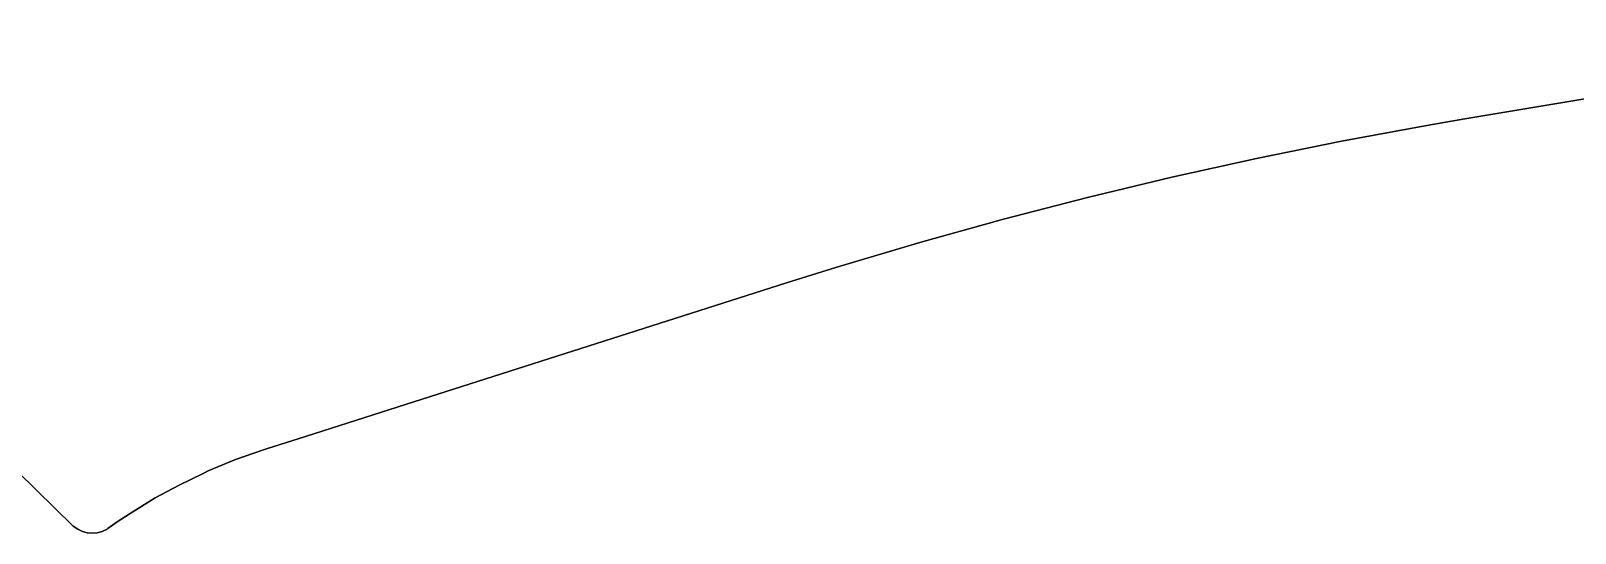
# Model space of a CAD drawing. Header units: inches. Extents: x 130170 to 284068, y 377793 to 804530.
# Drawn here: x 198957 to 199760, y 580004 to 580265 of the extents above; entities that cross this region are included whole.
import ezdxf

# ---------------------------------------------------------------- set-up
doc = ezdxf.new("R2010")
doc.units = ezdxf.units.IN
doc.header["$MEASUREMENT"] = 0
doc.layers.add('muni_il', color=7, linetype='Continuous')

msp = doc.modelspace()

# ---------------------------------------------------------------- linework, layer by layer
at = {"layer": 'muni_il'}
for points in [[(199977.5, 580265.09), (199703.08, 580219.23), (199683.21, 580215.83), (199638.84, 580207.64), (199594.62, 580198.67), (199550.57, 580188.91), (199506.7, 580178.37), (199463.02, 580167.04), (199419.55, 580154.95), (199376.31, 580142.08), (199350.08, 580133.86), (199148.01, 580069.36), (199099.83, 580053.98), (199079.5, 580047.49), (199078.04, 580047.02), (199063.49, 580041.87), (199049.22, 580035.96), (199047, 580034.9), (199034.02, 580028.62), (199021.7, 580021.94), (199008.54, 580013.87), (199001.86, 580009.4), (199000.64, 580008.56), (198999.43, 580007.71), (198998.23, 580006.86), (198997.02, 580006), (198996.56, 580005.7), (198993.98, 580004.5), (198991.45, 580003.82), (198988.85, 580003.59), (198986.24, 580003.82), (198983.72, 580004.5), (198981.35, 580005.6), (198978.99, 580007.25), (198940.25, 580045.01)], [(198940.25, 580045.01), (198978.99, 580007.25), (198981.35, 580005.6), (198983.72, 580004.5), (198986.24, 580003.82), (198988.85, 580003.59), (198991.45, 580003.82), (198993.98, 580004.5), (198996.56, 580005.7), (198997.02, 580006), (198998.23, 580006.86), (198999.43, 580007.71), (199000.64, 580008.56), (199001.86, 580009.4), (199008.54, 580013.87), (199021.7, 580021.94), (199034.02, 580028.62), (199047, 580034.9), (199049.22, 580035.96), (199063.49, 580041.87), (199078.04, 580047.02), (199079.5, 580047.49), (199099.83, 580053.98), (199148.01, 580069.36), (199350.08, 580133.86), (199376.31, 580142.08), (199419.55, 580154.95), (199463.02, 580167.04), (199506.7, 580178.37), (199550.57, 580188.91), (199594.62, 580198.67), (199638.84, 580207.64), (199683.21, 580215.83), (199703.08, 580219.23), (199977.5, 580265.09)]]:
    msp.add_lwpolyline(points, dxfattribs=at)

doc.saveas('drawing.dxf')
